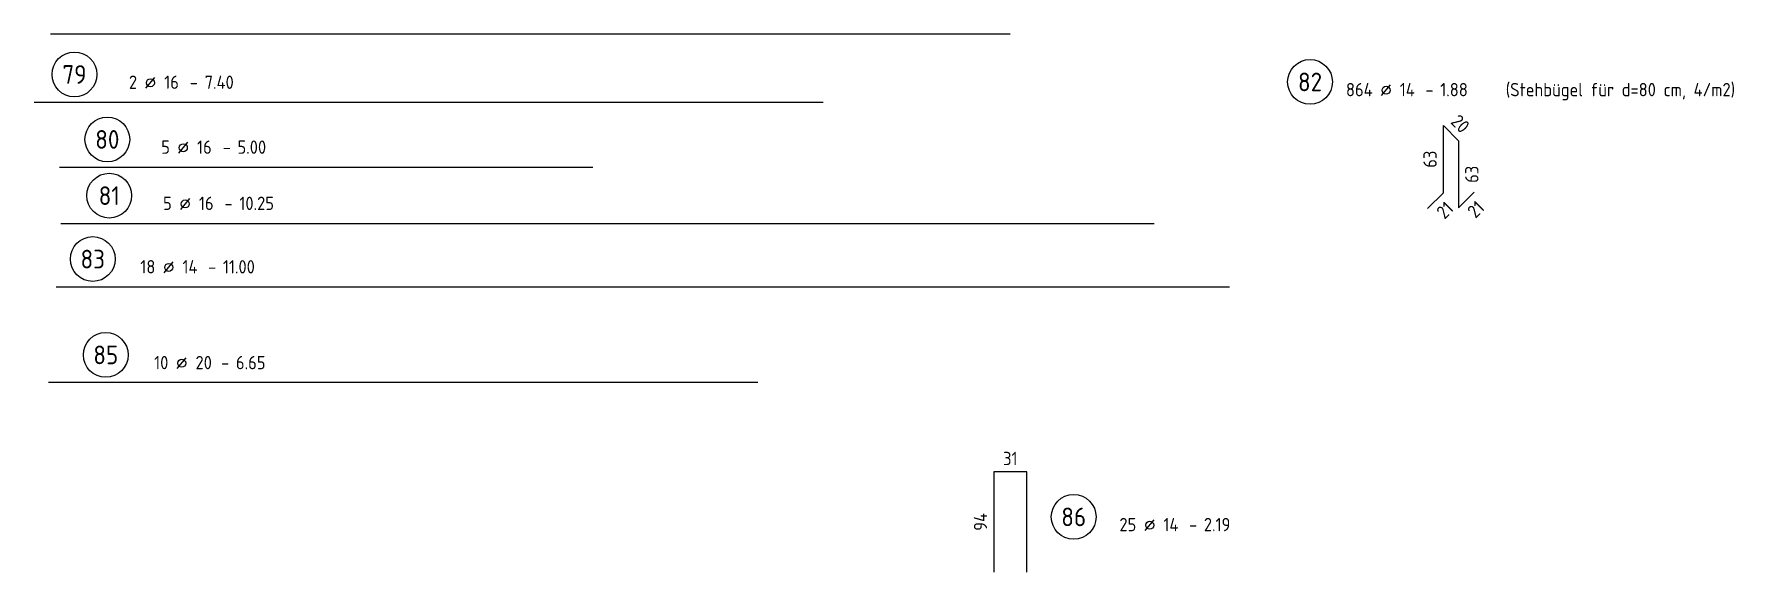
# Model space of a CAD drawing. Extents: x -45 to 98, y -32 to 51.
# Drawn here: x 80.84 to 96.78, y -5.24 to -0.2 of the extents above; entities that cross this region are included whole.
import ezdxf
from ezdxf.enums import TextEntityAlignment as Align

# ---------------------------------------------------------------- set-up
doc = ezdxf.new("R2010")
doc.units = 0
doc.header["$LTSCALE"] = 0.5
doc.linetypes.add('AUSGEZOGEN', pattern=[1000.01, 1000, 0.01])
doc.layers.add('RND', color=7, linetype='Continuous')
doc.styles.add('txt', font='isocp.shx')

# ---------------------------------------------------------------- blocks, each defined once
blk = doc.blocks.new('RND_AUSZ')
at = {"layer": 'RND', "color": 7, "linetype": 'Continuous'}
blk.add_line((1.341, 0.262), (1.509, 0.466), dxfattribs=at)
at = {"layer": 'RND', "color": 1, "linetype": 'Continuous'}
blk.add_circle((0, 0.52), 0.42, dxfattribs=at)
at = {"layer": 'RND', "color": 7, "linetype": 'Continuous'}
blk.add_circle((1.425, 0.364), 0.075, dxfattribs=at)
at = {"layer": 'RND', "color": 7, "linetype": 'Continuous', "style": 'txt'}
blk.add_text('-', height=0.25, dxfattribs=at).set_placement((2.163, 0.25))
at = {"layer": 'RND', "color": 1, "linetype": 'Continuous', "style": 'txt'}
blk.add_attdef('POS', text='', height=0.35, dxfattribs=at).set_placement((0, 0.52), align=Align.MIDDLE)
at = {"layer": 'RND', "color": 7, "linetype": 'Continuous', "style": 'txt'}
for tag, p in [('WIEOFT', (-0.536, 0.25)), ('STK', (1.174, 0.25))]:
    blk.add_attdef(tag, text='', height=0.25, dxfattribs=at).set_placement(p, align=Align.RIGHT)
for tag, p in [('DS', (1.683, 0.25)), ('LANG', (2.441, 0.25)), ('TEXT', (3.669, 0.25))]:
    blk.add_attdef(tag, p, '', height=0.25, dxfattribs=at)

msp = doc.modelspace()

# ---------------------------------------------------------------- linework, layer by layer
at = {"layer": 'RND', "color": 1, "linetype": 'AUSGEZOGEN'}
for points in [[(80.9956, -0.1961), (89.9956, -0.1961)], [(80.8421, -0.8359), (88.2421, -0.8359)], [(93.908, -1.8341), (94.0565, -1.6856), (94.0565, -1.0556), (94.1979, -1.1971), (94.1979, -1.8271), (94.3464, -1.6786)], [(81.0815, -1.4448), (86.0815, -1.4448)], [(81.0946, -1.9721), (91.3446, -1.9721)], [(81.0502, -2.5671), (92.0502, -2.5671)], [(87.6287, -3.4659), (80.9787, -3.4659)], [(90.1513, -5.2425), (90.1513, -4.3025), (89.8413, -4.3025), (89.8413, -5.2425)]]:
    msp.add_lwpolyline(points, dxfattribs=at)

# ---------------------------------------------------------------- block references
at = {"layer": 'RND', "color": 1, "linetype": 'AUSGEZOGEN', "xscale": 0.5, "yscale": 0.5, "zscale": 0.5}
for p, values in [((81.2216, -0.8359), {'POS': '79', 'STK': '2', 'DS': '16', 'LANG': '7.40'}), ((81.3931, -2.5671), {'POS': '83', 'STK': '18', 'DS': '14', 'LANG': '11.00'}), ((81.5149, -3.4659), {'POS': '85', 'STK': '10', 'DS': '20', 'LANG': '6.65'})]:
    msp.add_blockref('RND_AUSZ', p, dxfattribs=at).add_auto_attribs(values)
at = {"layer": 'RND', "color": 7, "linetype": 'AUSGEZOGEN', "xscale": 0.5, "yscale": 0.5, "zscale": 0.5}
for p, values in [((92.8065, -0.9056), {'POS': '82', 'STK': '864', 'DS': '14', 'LANG': '1.88', 'TEXT': '(Stehbügel für d=80 cm, 4/m2)'}), ((81.5296, -1.4448), {'POS': '80', 'STK': '5', 'DS': '16', 'LANG': '5.00'}), ((81.5473, -1.9721), {'POS': '81', 'STK': '5', 'DS': '16', 'LANG': '10.25'}), ((90.5904, -4.9852), {'POS': '86', 'STK': '25', 'DS': '14', 'LANG': '2.19'})]:
    msp.add_blockref('RND_AUSZ', p, dxfattribs=at).add_auto_attribs(values)

# ---------------------------------------------------------------- texts
at = {"layer": 'RND', "color": 7, "linetype": 'AUSGEZOGEN', "style": 'txt'}
for s, rotation, p in [('20', 315, (94.2156, -1.038)), ('63', 90, (93.9315, -1.3706)), ('63', 90, (94.3229, -1.5121)), ('21', 45, (94.0707, -1.8483)), ('21', 45, (94.3606, -1.8412)), ('94', 90, (89.7163, -4.7725))]:
    msp.add_text(s, height=0.125, rotation=rotation, dxfattribs=at).set_placement(p, align=Align.MIDDLE)
msp.add_text('31', height=0.125, dxfattribs=at).set_placement((89.9963, -4.1775), align=Align.MIDDLE)

doc.saveas('drawing.dxf')
